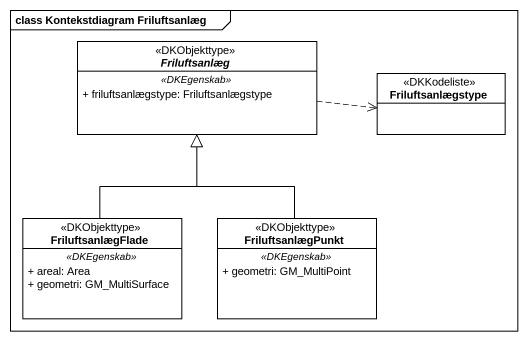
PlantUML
@startuml
mainframe class Kontekstdiagram Friluftsanlæg
hide circle
hide empty members
skinparam classAttributeIconSize 0
abstract class Friluftsanlæg <<DKObjekttype>> {
  .. <<DKEgenskab>> ..
  + friluftsanlægstype: Friluftsanlægstype
}
enum Friluftsanlægstype <<DKKodeliste>>
class FriluftsanlægFlade <<DKObjekttype>> {
  .. <<DKEgenskab>> ..
  + areal: Area
  + geometri: GM_MultiSurface
}
class FriluftsanlægPunkt <<DKObjekttype>> {
  .. <<DKEgenskab>> ..
  + geometri: GM_MultiPoint
}
Friluftsanlæg .right.> Friluftsanlægstype
FriluftsanlægFlade -up-|> Friluftsanlæg
FriluftsanlægPunkt -up-|> Friluftsanlæg
@enduml
